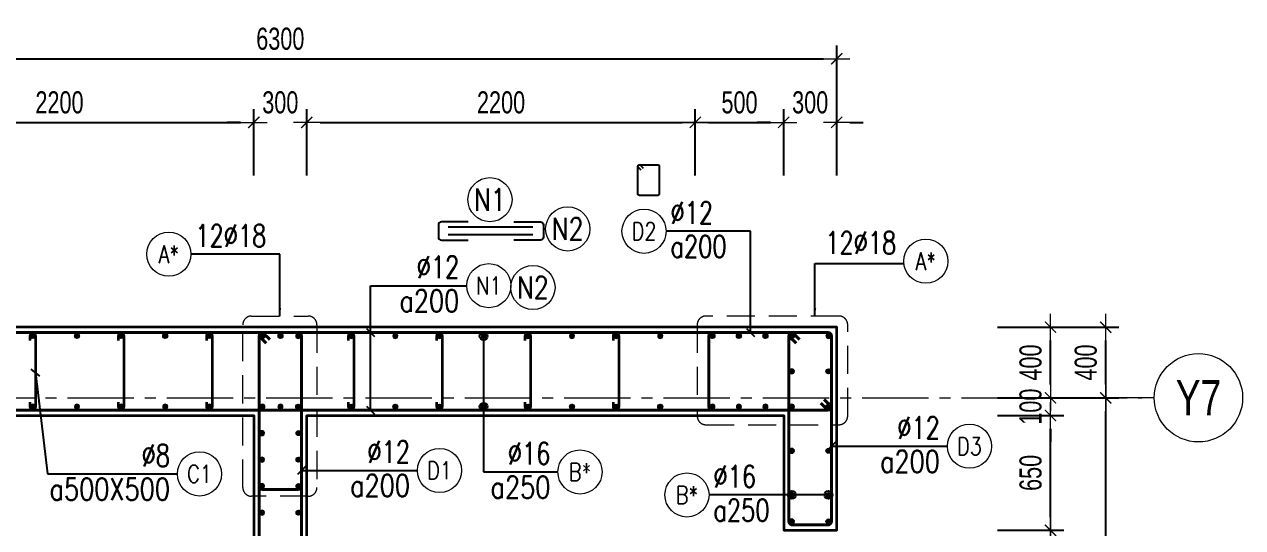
# Model space of a CAD drawing. Header units: millimetres. Extents: x 988833 to 1318015, y -9365 to 47591.
# Drawn here: x 1110503 to 1117400, y 44274 to 47124 of the extents above; entities that cross this region are included whole.
import ezdxf
from ezdxf.enums import TextEntityAlignment as Align

# ---------------------------------------------------------------- set-up
doc = ezdxf.new("R2010")
doc.units = ezdxf.units.MM
doc.header["$MEASUREMENT"] = 0
for name, pattern in [('HIDDEN', [9.525, 6.35, -3.175]), ('HIDDEN2', [4.7625, 3.175, -1.5875]), ('OF_Grid_1$0$CENTER2', [1.125, 0.75, -0.125, 0.125, -0.125])]:
    doc.linetypes.add(name, pattern=pattern)
doc.layers.get('0').update_dxf_attribs({"lineweight": 20})
doc.layers.get('Defpoints').update_dxf_attribs({"color": 151, "lineweight": 9})
doc.layers.add('Hidden', color=9, linetype='HIDDEN')
doc.layers.add('Ligature', color=1, linetype='Continuous')
for name, color, linetype, lineweight in [('KC-LEADER', 153, 'Continuous', 18), ('KC-THEP', 6, 'Continuous', 40), ('NDC_S_DIM', 1, 'Continuous', 15), ('NDC_S_HIDDEN', 8, 'HIDDEN2', 13), ('NDC_S_LEADER', 1, 'Continuous', 15), ('NDC_S_REBAR', 4, 'Continuous', 35), ('NDC_S_STIRRUP', 4, 'Continuous', 40), ('NDC_S_VN TEXT', 7, 'Continuous', 20), ('NDC_S_WALL', 6, 'Continuous', 35), ('OF_Grid_1$0$NDC_S_AXIS', 5, 'OF_Grid_1$0$CENTER2', 13), ('OF_Grid_1$0$NDC_S_SYMBOL', 1, 'Continuous', 15), ('OF_Grid_1$0$NDC_S_TEXT SYMBOL', 7, 'Continuous', 20)]:
    doc.layers.add(name, color=color, linetype=linetype, lineweight=lineweight)
doc.styles.add('NDC_DIM', font='', dxfattribs={"width": 0.75})
doc.styles.add('NDC_EN TXT', font='romans.shx', dxfattribs={"width": 0.8})
doc.styles.add('OF_Grid_1$0$NDC_ANNO', font='', dxfattribs={"width": 0.8})
doc.styles.get('NDC_DIM').set_extended_font_data('Dotum')
doc.styles.get('OF_Grid_1$0$NDC_ANNO').set_extended_font_data('Dotum')
doc.dimstyles.new('NDC_dim_30', dxfattribs={"dimscale": 30, "dimtxt": 2.5, "dimasz": 1.5, "dimexe": 1.5, "dimexo": 2.5, "dimgap": 1, "dimtad": 1, "dimdec": 0, "dimzin": 0, "dimdsep": 46, "dimtxsty": 'NDC_DIM', "dimblk": 'DIMMARK', "dimcen": 0.09, "dimdle": 1.2, "dimclrd": 1, "dimclre": 1, "dimclrt": 3, "dimadec": 0, "dimazin": 0, "dimtfac": 1, "dimtdec": 0, "dimtix": 1, "dimtofl": 0, "dimtmove": 0, "dimatfit": 3, "dimfxl": 6, "dimfxlon": 1, "dimtolj": 1, "dimtzin": 0, "dimarcsym": 0})
doc.dimstyles.new('NDC_dim_50', dxfattribs={"dimscale": 50, "dimtxt": 2.5, "dimasz": 1.5, "dimexe": 1.5, "dimexo": 2.5, "dimgap": 1, "dimtad": 1, "dimdec": 0, "dimzin": 0, "dimdsep": 46, "dimtxsty": 'NDC_DIM', "dimblk": 'DIMMARK', "dimcen": 0.09, "dimdle": 1.2, "dimclrd": 1, "dimclre": 1, "dimclrt": 3, "dimadec": 0, "dimazin": 0, "dimtfac": 1, "dimtdec": 0, "dimtix": 1, "dimtofl": 0, "dimtmove": 0, "dimatfit": 3, "dimfxl": 6, "dimfxlon": 1, "dimtolj": 1, "dimtzin": 0, "dimarcsym": 0})

# ---------------------------------------------------------------- blocks, each defined once
blk = doc.blocks.new('THEP')
at = {"layer": 'KC-LEADER', "color": 6}
blk.add_circle((0, 0), 14, dxfattribs=at)
at = {"layer": 'KC-THEP'}
for p, q in [((-14, 0), (14, 0)), ((9.9, 9.9), (-9.9, -9.9)), ((-9.9, 9.9), (9.9, -9.9)), ((0, 14), (0, -14))]:
    blk.add_line(p, q, dxfattribs=at)
blk = doc.blocks.new('DIMMARK')
at = {"layer": 'NDC_S_DIM', "color": 1}
blk.add_line((-1.5, 0), (1, 0), dxfattribs=at)
at = {"layer": 'NDC_S_DIM', "color": 2, "const_width": 0.1}
blk.add_lwpolyline([(-0.424, -0.424), (0.424, 0.424)], dxfattribs=at)
blk = doc.blocks.new('*U10')
blk.add_circle((2.5, 0), 2.5)
at = {"layer": 'NDC_S_VN TEXT', "color": 3, "style": 'NDC_EN TXT'}
for tag, width, p in [('DK2', 0.75, (-0.85, 0.85)), ('KC2', 0.8, (-0.85, -2.97))]:
    blk.add_attdef(tag, text='', height=2.5, dxfattribs=dict(at, width=width)).set_placement(p, align=Align.RIGHT)
at = {"layer": 'NDC_S_VN TEXT', "color": 7, "style": 'NDC_EN TXT', "width": 0.8}
blk.add_attdef('SH3', text='', height=2, dxfattribs=at).set_placement((2.5, 0), align=Align.MIDDLE)
blk = doc.blocks.new('*U11')
blk.add_circle((-2.5, 0), 2.5)
at = {"layer": 'NDC_S_VN TEXT', "color": 3, "style": 'NDC_EN TXT', "width": 0.75}
for tag, p in [('DK1', (0.5, 0.85)), ('KC1', (0.5, -2.97))]:
    blk.add_attdef(tag, p, '', height=2.5, dxfattribs=at)
at = {"layer": 'NDC_S_VN TEXT', "color": 7, "style": 'NDC_EN TXT', "width": 0.8}
blk.add_attdef('SH2', text='', height=2, dxfattribs=at).set_placement((-2.5, 0), align=Align.MIDDLE)
blk = doc.blocks.new('A$C7BC65A55')
at = {"layer": 'Ligature'}
for p, q in [((-15.2, 372, 0), (-15.2, 38.5, 0)), ((15.2, 372, 0), (15.2, 38.5, 0))]:
    blk.add_line(p, q, dxfattribs=at)
for points in [[(-36.2, 296.5), (-36.2, 400.9, -0.414214), (-24, 413.1), (24, 413.1, -0.414214), (36.2, 400.9), (36.2, 296.5)], [(-36.2, 116.5), (-36.2, 12.2, 0.414214), (-24, 0), (24, 0, 0.414214), (36.2, 12.2), (36.2, 116.5)]]:
    blk.add_lwpolyline(points, format="xyb", dxfattribs=at)
blk = doc.blocks.new('*U13')
blk.add_circle((-2.5, 0), 2.5)
at = {"layer": 'NDC_S_VN TEXT', "color": 3, "style": 'NDC_EN TXT', "width": 0.75}
blk.add_attdef('DK1', (0.5, 0.85), '', height=2.5, dxfattribs=at)
at = {"layer": 'NDC_S_VN TEXT', "color": 7, "style": 'NDC_EN TXT', "width": 0.8}
blk.add_attdef('SH2', text='', height=2, dxfattribs=at).set_placement((-2.5, 0), align=Align.MIDDLE)
blk = doc.blocks.new('*D561')
at = {"layer": 'Defpoints', "color": 0, "transparency": 16777216}
for p in [(1111801.7, 46569.4), (1109601.5, 46332.7), (1111801.7, 44909.5)]:
    blk.add_point(p, dxfattribs=at)
at = {"layer": 'NDC_S_DIM', "color": 1, "lineweight": -2, "transparency": 16777216}
for p, q in [((1109601.5, 46457.7), (1109601.5, 46644.4)), ((1111801.7, 46269.4), (1111801.7, 46644.4)), ((1109676.5, 46569.4), (1111726.7, 46569.4))]:
    blk.add_line(p, q, dxfattribs=at)
at = {"layer": 'NDC_S_DIM', "color": 1, "lineweight": -2, "transparency": 16777216, "xscale": 75, "yscale": 75, "zscale": 75, "rotation": 180}
blk.add_blockref('DIMMARK', (1109601.5, 46569.4), dxfattribs=at)
at = {"layer": 'NDC_S_DIM', "color": 1, "lineweight": -2, "transparency": 16777216, "xscale": 75, "yscale": 75, "zscale": 75}
blk.add_blockref('DIMMARK', (1111801.7, 46569.4), dxfattribs=at)
at = {"layer": 'NDC_S_DIM', "color": 3, "transparency": 16777216, "insert": (1110701.6, 46682), "char_height": 125, "attachment_point": 5, "style": 'NDC_DIM'}
blk.add_mtext('\\A1;2200', dxfattribs=at)
blk = doc.blocks.new('*D548')
at = {"layer": 'Defpoints', "color": 0, "transparency": 16777216}
for p in [(1112101.7, 46569.4), (1111801.7, 44909.5), (1112101.7, 44909.5)]:
    blk.add_point(p, dxfattribs=at)
at = {"layer": 'NDC_S_DIM', "color": 1, "lineweight": -2, "transparency": 16777216}
for p, q in [((1111801.7, 46269.4), (1111801.7, 46644.4)), ((1112101.7, 46269.4), (1112101.7, 46644.4)), ((1111726.7, 46569.4), (1111651.7, 46569.4)), ((1112176.7, 46569.4), (1112251.7, 46569.4))]:
    blk.add_line(p, q, dxfattribs=at)
at = {"layer": 'NDC_S_DIM', "color": 1, "lineweight": -2, "transparency": 16777216, "xscale": 75, "yscale": 75, "zscale": 75}
blk.add_blockref('DIMMARK', (1111801.7, 46569.4), dxfattribs=at)
at = {"layer": 'NDC_S_DIM', "color": 1, "lineweight": -2, "transparency": 16777216, "xscale": 75, "yscale": 75, "zscale": 75, "rotation": 180}
blk.add_blockref('DIMMARK', (1112101.7, 46569.4), dxfattribs=at)
at = {"layer": 'NDC_S_DIM', "color": 3, "transparency": 16777216, "insert": (1111951.7, 46682), "char_height": 125, "attachment_point": 5, "style": 'NDC_DIM'}
blk.add_mtext('\\A1;300', dxfattribs=at)
blk = doc.blocks.new('*D549')
at = {"layer": 'Defpoints', "color": 0, "transparency": 16777216}
for p in [(1114301.4, 46569.4), (1112101.7, 44909.5), (1114301.4, 44961.1)]:
    blk.add_point(p, dxfattribs=at)
at = {"layer": 'NDC_S_DIM', "color": 1, "lineweight": -2, "transparency": 16777216}
for p, q in [((1112101.7, 46269.4), (1112101.7, 46644.4)), ((1114301.4, 46269.4), (1114301.4, 46644.4)), ((1112176.7, 46569.4), (1114226.4, 46569.4))]:
    blk.add_line(p, q, dxfattribs=at)
at = {"layer": 'NDC_S_DIM', "color": 1, "lineweight": -2, "transparency": 16777216, "xscale": 75, "yscale": 75, "zscale": 75, "rotation": 180}
blk.add_blockref('DIMMARK', (1112101.7, 46569.4), dxfattribs=at)
at = {"layer": 'NDC_S_DIM', "color": 1, "lineweight": -2, "transparency": 16777216, "xscale": 75, "yscale": 75, "zscale": 75}
blk.add_blockref('DIMMARK', (1114301.4, 46569.4), dxfattribs=at)
at = {"layer": 'NDC_S_DIM', "color": 3, "transparency": 16777216, "insert": (1113201.5, 46682), "char_height": 125, "attachment_point": 5, "style": 'NDC_DIM'}
blk.add_mtext('\\A1;2200', dxfattribs=at)
blk = doc.blocks.new('*D550')
at = {"layer": 'Defpoints', "color": 0, "transparency": 16777216}
for p in [(1114801.7, 46569.4), (1114301.4, 44961.1), (1114801.7, 44909.5)]:
    blk.add_point(p, dxfattribs=at)
at = {"layer": 'NDC_S_DIM', "color": 1, "lineweight": -2, "transparency": 16777216}
for p, q in [((1114301.4, 46269.4), (1114301.4, 46644.4)), ((1114801.7, 46269.4), (1114801.7, 46644.4)), ((1114376.4, 46569.4), (1114726.7, 46569.4))]:
    blk.add_line(p, q, dxfattribs=at)
at = {"layer": 'NDC_S_DIM', "color": 1, "lineweight": -2, "transparency": 16777216, "xscale": 75, "yscale": 75, "zscale": 75, "rotation": 180}
blk.add_blockref('DIMMARK', (1114301.4, 46569.4), dxfattribs=at)
at = {"layer": 'NDC_S_DIM', "color": 1, "lineweight": -2, "transparency": 16777216, "xscale": 75, "yscale": 75, "zscale": 75}
blk.add_blockref('DIMMARK', (1114801.7, 46569.4), dxfattribs=at)
at = {"layer": 'NDC_S_DIM', "color": 3, "transparency": 16777216, "insert": (1114551.5, 46682), "char_height": 125, "attachment_point": 5, "style": 'NDC_DIM'}
blk.add_mtext('\\A1;500', dxfattribs=at)
blk = doc.blocks.new('*D551')
at = {"layer": 'Defpoints', "color": 0, "transparency": 16777216}
for p in [(1115101.7, 46569.4), (1115101.7, 45409.5), (1114801.7, 44909.5)]:
    blk.add_point(p, dxfattribs=at)
at = {"layer": 'NDC_S_DIM', "color": 1, "lineweight": -2, "transparency": 16777216}
for p, q in [((1114801.7, 46269.4), (1114801.7, 46644.4)), ((1115101.7, 46269.4), (1115101.7, 46644.4)), ((1114726.7, 46569.4), (1114651.7, 46569.4)), ((1115176.7, 46569.4), (1115251.7, 46569.4))]:
    blk.add_line(p, q, dxfattribs=at)
at = {"layer": 'NDC_S_DIM', "color": 1, "lineweight": -2, "transparency": 16777216, "xscale": 75, "yscale": 75, "zscale": 75}
blk.add_blockref('DIMMARK', (1114801.7, 46569.4), dxfattribs=at)
at = {"layer": 'NDC_S_DIM', "color": 1, "lineweight": -2, "transparency": 16777216, "xscale": 75, "yscale": 75, "zscale": 75, "rotation": 180}
blk.add_blockref('DIMMARK', (1115101.7, 46569.4), dxfattribs=at)
at = {"layer": 'NDC_S_DIM', "color": 3, "transparency": 16777216, "insert": (1114951.7, 46682), "char_height": 125, "attachment_point": 5, "style": 'NDC_DIM'}
blk.add_mtext('\\A1;300', dxfattribs=at)
blk = doc.blocks.new('*D552')
at = {"layer": 'Defpoints', "color": 0, "transparency": 16777216}
for p in [(1115101.7, 46929.8), (1108801.7, 45409.5), (1115101.7, 45409.5)]:
    blk.add_point(p, dxfattribs=at)
at = {"layer": 'NDC_S_DIM', "color": 1, "lineweight": -2, "transparency": 16777216}
for p, q in [((1108801.7, 46629.8), (1108801.7, 47004.8)), ((1115101.7, 46629.8), (1115101.7, 47004.8)), ((1108876.7, 46929.8), (1115026.7, 46929.8))]:
    blk.add_line(p, q, dxfattribs=at)
at = {"layer": 'NDC_S_DIM', "color": 1, "lineweight": -2, "transparency": 16777216, "xscale": 75, "yscale": 75, "zscale": 75, "rotation": 180}
blk.add_blockref('DIMMARK', (1108801.7, 46929.8), dxfattribs=at)
at = {"layer": 'NDC_S_DIM', "color": 1, "lineweight": -2, "transparency": 16777216, "xscale": 75, "yscale": 75, "zscale": 75}
blk.add_blockref('DIMMARK', (1115101.7, 46929.8), dxfattribs=at)
at = {"layer": 'NDC_S_DIM', "color": 3, "transparency": 16777216, "insert": (1111951.7, 47042.3), "char_height": 125, "attachment_point": 5, "style": 'NDC_DIM'}
blk.add_mtext('\\A1;6300', dxfattribs=at)
blk = doc.blocks.new('*U9')
blk.add_circle((2.5, 0), 2.5)
at = {"layer": 'NDC_S_VN TEXT', "color": 3, "style": 'NDC_EN TXT', "width": 0.75}
blk.add_attdef('DK2', text='', height=2.5, dxfattribs=at).set_placement((-0.85, 0.85), align=Align.RIGHT)
at = {"layer": 'NDC_S_VN TEXT', "color": 7, "style": 'NDC_EN TXT', "width": 0.8}
blk.add_attdef('SH3', text='', height=2, dxfattribs=at).set_placement((2.5, 0), align=Align.MIDDLE)
blk = doc.blocks.new('*D538')
at = {"layer": 'Defpoints', "color": 0, "ltscale": 200, "transparency": 16777216}
for p in [(1115101.7, 45409.5), (1116312.4, 45409.5), (1115101.7, 45009.5)]:
    blk.add_point(p, dxfattribs=at)
at = {"layer": 'NDC_S_DIM', "color": 1, "lineweight": -2, "ltscale": 200, "transparency": 16777216}
for p, q in [((1116012.4, 45409.5), (1116387.4, 45409.5)), ((1116312.4, 45084.5), (1116312.4, 45334.5)), ((1116012.4, 45009.5), (1116387.4, 45009.5))]:
    blk.add_line(p, q, dxfattribs=at)
at = {"layer": 'NDC_S_DIM', "color": 1, "lineweight": -2, "ltscale": 200, "transparency": 16777216, "xscale": 75, "yscale": 75, "zscale": 75}
for p, rotation in [((1116312.4, 45409.5), 90), ((1116312.4, 45009.5), 270)]:
    blk.add_blockref('DIMMARK', p, dxfattribs=dict(at, rotation=rotation))
at = {"layer": 'NDC_S_DIM', "color": 3, "ltscale": 200, "transparency": 16777216, "insert": (1116199.8, 45209.5), "char_height": 125, "attachment_point": 5, "rotation": 90, "style": 'NDC_DIM'}
blk.add_mtext('\\A1;400', dxfattribs=at)
blk = doc.blocks.new('*D542')
at = {"layer": 'Defpoints', "color": 0, "ltscale": 200, "transparency": 16777216}
for p in [(1115101.7, 45009.5), (1116625, 45009.5), (1115101.7, 33409.7)]:
    blk.add_point(p, dxfattribs=at)
at = {"layer": 'NDC_S_DIM', "color": 1, "lineweight": -2, "ltscale": 200, "transparency": 16777216}
for p, q in [((1116325, 45009.5), (1116700, 45009.5)), ((1116625, 33484.7), (1116625, 44934.5)), ((1116325, 33409.7), (1116700, 33409.7))]:
    blk.add_line(p, q, dxfattribs=at)
at = {"layer": 'NDC_S_DIM', "color": 1, "lineweight": -2, "ltscale": 200, "transparency": 16777216, "xscale": 75, "yscale": 75, "zscale": 75}
for p, rotation in [((1116625, 45009.5), 90), ((1116625, 33409.7), 270)]:
    blk.add_blockref('DIMMARK', p, dxfattribs=dict(at, rotation=rotation))
at = {"layer": 'NDC_S_DIM', "color": 3, "ltscale": 200, "transparency": 16777216, "insert": (1116512.4, 39209.6), "char_height": 125, "attachment_point": 5, "rotation": 90, "style": 'NDC_DIM'}
blk.add_mtext('\\A1;11600', dxfattribs=at)
blk = doc.blocks.new('*D543')
at = {"layer": 'Defpoints', "color": 0, "ltscale": 200, "transparency": 16777216}
for p in [(1115101.7, 45409.5), (1116625, 45409.5), (1115101.7, 45009.5)]:
    blk.add_point(p, dxfattribs=at)
at = {"layer": 'NDC_S_DIM', "color": 1, "lineweight": -2, "ltscale": 200, "transparency": 16777216}
for p, q in [((1116325, 45409.5), (1116700, 45409.5)), ((1116625, 45084.5), (1116625, 45334.5)), ((1116325, 45009.5), (1116700, 45009.5))]:
    blk.add_line(p, q, dxfattribs=at)
at = {"layer": 'NDC_S_DIM', "color": 1, "lineweight": -2, "ltscale": 200, "transparency": 16777216, "xscale": 75, "yscale": 75, "zscale": 75}
for p, rotation in [((1116625, 45409.5), 90), ((1116625, 45009.5), 270)]:
    blk.add_blockref('DIMMARK', p, dxfattribs=dict(at, rotation=rotation))
at = {"layer": 'NDC_S_DIM', "color": 3, "ltscale": 200, "transparency": 16777216, "insert": (1116512.4, 45209.5), "char_height": 125, "attachment_point": 5, "rotation": 90, "style": 'NDC_DIM'}
blk.add_mtext('\\A1;400', dxfattribs=at)
blk = doc.blocks.new('*U57')
at = {"layer": 'OF_Grid_1$0$NDC_S_SYMBOL'}
blk.add_line((-5, 0), (-9, 0), dxfattribs=at)
blk.add_circle((0, 0), 5, dxfattribs=at)
at = {"layer": 'OF_Grid_1$0$NDC_S_TEXT SYMBOL', "color": 7, "style": 'OF_Grid_1$0$NDC_ANNO', "width": 0.8}
blk.add_attdef('GRID', text='', height=4, rotation=90, dxfattribs=at).set_placement((0, 0), align=Align.MIDDLE)
blk = doc.blocks.new('*D571')
at = {"layer": 'Defpoints', "color": 0, "ltscale": 200, "transparency": 16777216}
for p in [(1115048, 44259.5), (1116312.4, 44259.5), (1115048, 42859.5)]:
    blk.add_point(p, dxfattribs=at)
at = {"layer": 'NDC_S_DIM', "color": 1, "lineweight": -2, "ltscale": 200, "transparency": 16777216}
for p, q in [((1116012.4, 44259.5), (1116387.4, 44259.5)), ((1116312.4, 42934.5), (1116312.4, 44184.5)), ((1116012.4, 42859.5), (1116387.4, 42859.5))]:
    blk.add_line(p, q, dxfattribs=at)
at = {"layer": 'NDC_S_DIM', "color": 1, "lineweight": -2, "ltscale": 200, "transparency": 16777216, "xscale": 75, "yscale": 75, "zscale": 75}
for p, rotation in [((1116312.4, 44259.5), 90), ((1116312.4, 42859.5), 270)]:
    blk.add_blockref('DIMMARK', p, dxfattribs=dict(at, rotation=rotation))
at = {"layer": 'NDC_S_DIM', "color": 3, "ltscale": 200, "transparency": 16777216, "insert": (1116199.8, 43559.5), "char_height": 125, "attachment_point": 5, "rotation": 90, "style": 'NDC_DIM'}
blk.add_mtext('\\A1;1400', dxfattribs=at)
blk = doc.blocks.new('*D572')
at = {"layer": 'Defpoints', "color": 0, "ltscale": 200, "transparency": 16777216}
for p in [(1114801.7, 44909.5), (1116312.4, 44909.5), (1115048, 44259.5)]:
    blk.add_point(p, dxfattribs=at)
at = {"layer": 'NDC_S_DIM', "color": 1, "lineweight": -2, "ltscale": 200, "transparency": 16777216}
for p, q in [((1116012.4, 44909.5), (1116387.4, 44909.5)), ((1116312.4, 44334.5), (1116312.4, 44834.5)), ((1116012.4, 44259.5), (1116387.4, 44259.5))]:
    blk.add_line(p, q, dxfattribs=at)
at = {"layer": 'NDC_S_DIM', "color": 1, "lineweight": -2, "ltscale": 200, "transparency": 16777216, "xscale": 75, "yscale": 75, "zscale": 75}
for p, rotation in [((1116312.4, 44909.5), 90), ((1116312.4, 44259.5), 270)]:
    blk.add_blockref('DIMMARK', p, dxfattribs=dict(at, rotation=rotation))
at = {"layer": 'NDC_S_DIM', "color": 3, "ltscale": 200, "transparency": 16777216, "insert": (1116199.8, 44584.5), "char_height": 125, "attachment_point": 5, "rotation": 90, "style": 'NDC_DIM'}
blk.add_mtext('\\A1;650', dxfattribs=at)
blk = doc.blocks.new('*D573')
at = {"layer": 'Defpoints', "color": 0, "ltscale": 200, "transparency": 16777216}
for p in [(1115101.7, 45009.5), (1116312.4, 45009.5), (1114801.7, 44909.5)]:
    blk.add_point(p, dxfattribs=at)
at = {"layer": 'NDC_S_DIM', "color": 1, "lineweight": -2, "ltscale": 200, "transparency": 16777216}
for p, q in [((1116312.4, 45084.5), (1116312.4, 45159.5)), ((1116012.4, 45009.5), (1116387.4, 45009.5)), ((1116012.4, 44909.5), (1116387.4, 44909.5)), ((1116312.4, 44834.5), (1116312.4, 44759.5))]:
    blk.add_line(p, q, dxfattribs=at)
at = {"layer": 'NDC_S_DIM', "color": 1, "lineweight": -2, "ltscale": 200, "transparency": 16777216, "xscale": 75, "yscale": 75, "zscale": 75}
for p, rotation in [((1116312.4, 45009.5), 270), ((1116312.4, 44909.5), 90)]:
    blk.add_blockref('DIMMARK', p, dxfattribs=dict(at, rotation=rotation))
at = {"layer": 'NDC_S_DIM', "color": 3, "ltscale": 200, "transparency": 16777216, "insert": (1116199.8, 44959.5), "char_height": 125, "attachment_point": 5, "rotation": 90, "style": 'NDC_DIM'}
blk.add_mtext('\\A1;100', dxfattribs=at)

msp = doc.modelspace()

# ---------------------------------------------------------------- linework, layer by layer
for centre in [(1113138.8, 46131.7), (1113578.9, 45965.9), (1113382.1, 45634.4)]:
    msp.add_circle(centre, 125)
at = {"layer": 'Ligature'}
msp.add_lwpolyline([(1113994.6, 46299.3), (1113978.6, 46315.3, -0.668179), (1113984.4, 46329.2), (1114089, 46329.2, -0.414214), (1114097.2, 46321), (1114097.2, 46163.9, -0.414214), (1114089, 46155.8), (1113984.4, 46155.8, -0.414214), (1113976.2, 46163.9), (1113976.2, 46321, -0.668179), (1113990.2, 46326.8), (1114006.1, 46310.9)], format="xyb", dxfattribs=at)
at = {"layer": 'NDC_S_HIDDEN', "ltscale": 50}
for points in [[(1111789.3, 45472.9), (1112109.2, 45472.9, -0.414214), (1112159.2, 45422.9), (1112159.2, 44502.1, -0.414214), (1112109.2, 44452.1), (1111789.3, 44452.1, -0.414214), (1111739.3, 44502.1), (1111739.3, 45422.9, -0.414214)], [(1115114.1, 45472.9), (1114361.8, 45472.9, 0.414214), (1114311.8, 45422.9), (1114311.8, 44907.1, 0.414214), (1114361.8, 44857.1), (1115114.1, 44857.1, 0.414214), (1115164.1, 44907.1), (1115164.1, 45422.9, 0.414214)]]:
    msp.add_lwpolyline(points, format="xyb", close=True, dxfattribs=at)
at = {"layer": 'NDC_S_REBAR'}
for points in [[(1110535.5, 45334.5), (1110535.5, 45359.5, -1), (1110565.5, 45359.5), (1110565.5, 44959.5, -1), (1110535.5, 44959.5), (1110535.5, 44984.5)], [(1111035.5, 45334.5), (1111035.5, 45359.5, -1), (1111065.5, 45359.5), (1111065.5, 44959.5, -1), (1111035.5, 44959.5), (1111035.5, 44984.5)], [(1111535.5, 45334.5), (1111535.5, 45359.5, -1), (1111565.5, 45359.5), (1111565.5, 44959.5, -1), (1111535.5, 44959.5), (1111535.5, 44984.5)], [(1112337.9, 45334.5), (1112337.9, 45359.5, -1), (1112367.9, 45359.5), (1112367.9, 44959.5, -1), (1112337.9, 44959.5), (1112337.9, 44984.5)], [(1112837.9, 45334.5), (1112837.9, 45359.5, -1), (1112867.9, 45359.5), (1112867.9, 44959.5, -1), (1112837.9, 44959.5), (1112837.9, 44984.5)], [(1113337.9, 45334.5), (1113337.9, 45359.5, -1), (1113367.9, 45359.5), (1113367.9, 44959.5, -1), (1113337.9, 44959.5), (1113337.9, 44984.5)], [(1113837.9, 45334.5), (1113837.9, 45359.5, -1), (1113867.9, 45359.5), (1113867.9, 44959.5, -1), (1113837.9, 44959.5), (1113837.9, 44984.5)]]:
    msp.add_lwpolyline(points, format="xyb", dxfattribs=at)
at = {"layer": 'NDC_S_STIRRUP'}
for points in [[(1115011.7, 44979.5), (1115051.7, 44939.5, 0.414214), (1115071.7, 44959.5), (1115071.7, 45359.5, 0.414214), (1115051.7, 45379.5), (1108851.7, 45379.5, 0.414214), (1108831.7, 45359.5), (1108831.7, 44959.5, 0.414214), (1108851.7, 44939.5), (1115051.7, 44939.5, 0.414214), (1115071.7, 44959.5), (1115031.7, 44999.5)], [(1111871.7, 33099.5), (1111831.7, 33059.5, 0.414214), (1111851.7, 33039.5), (1112051.7, 33039.5, 0.414214), (1112071.7, 33059.5), (1112071.7, 45359.5, 0.414214), (1112051.7, 45379.5), (1111851.7, 45379.5, 0.414214), (1111831.7, 45359.5), (1111831.7, 33059.5, 0.414214), (1111851.7, 33039.5), (1111891.7, 33079.5)], [(1111871.7, 45319.5), (1111831.7, 45359.5, -0.414214), (1111851.7, 45379.5), (1112051.7, 45379.5, -0.414214), (1112071.7, 45359.5), (1112071.7, 44510.8, -0.414214), (1112051.7, 44490.8), (1111851.7, 44490.8, -0.414214), (1111831.7, 44510.8), (1111831.7, 45359.5, -0.414214), (1111851.7, 45379.5), (1111891.7, 45339.5)], [(1115011.7, 44979.5), (1115051.7, 44939.5, 0.414214), (1115071.7, 44959.5), (1115071.7, 45359.5, 0.414214), (1115051.7, 45379.5), (1114398.2, 45379.5, 0.414214), (1114378.2, 45359.5), (1114378.2, 44959.5, 0.414214), (1114398.2, 44939.5), (1115051.7, 44939.5, 0.414214), (1115071.7, 44959.5), (1115031.7, 44999.5)], [(1114871.7, 45319.5), (1114831.7, 45359.5, -0.414214), (1114851.7, 45379.5), (1115051.7, 45379.5, -0.414214), (1115071.7, 45359.5), (1115071.7, 44309.5, -0.414214), (1115051.7, 44289.5), (1114851.7, 44289.5, -0.414214), (1114831.7, 44309.5), (1114831.7, 45359.5, -0.414214), (1114851.7, 45379.5), (1114891.7, 45339.5)]]:
    msp.add_lwpolyline(points, format="xyb", dxfattribs=at)
at = {"layer": 'NDC_S_WALL'}
msp.add_lwpolyline([(1109101.7, 44259.5), (1109101.7, 44909.5), (1111801.7, 44909.5), (1111801.7, 33509.5), (1109101.7, 33509.5), (1109101.7, 34159.5), (1108801.7, 34159.5), (1108801.7, 33009.5), (1115101.7, 33009.5), (1115101.7, 33009.5), (1115101.7, 34159.5), (1114801.7, 34159.5), (1114801.7, 33509.5), (1114801.7, 33509.5), (1112101.7, 33509.5), (1112101.7, 44909.5), (1114801.7, 44909.5), (1114801.7, 44909.5), (1114801.7, 44259.5), (1115101.7, 44259.5), (1115101.7, 45409.5), (1115101.7, 45409.5), (1108801.7, 45409.5), (1108801.7, 44259.5)], dxfattribs=at)
at = {"layer": 'OF_Grid_1$0$NDC_S_AXIS', "ltscale": 500}
msp.add_line((1106809.2, 45009.5), (1116830.6, 45009.5), dxfattribs=at)

# ---------------------------------------------------------------- block references
at = {"layer": 'Hidden', "xscale": 1.44, "yscale": 1.44, "zscale": 1.44, "rotation": 270}
msp.add_blockref('A$C7BC65A55', (1112846.7, 45954.1, 0), dxfattribs=at)
at = {"layer": 'KC-THEP'}
for p, rotation in [((1110550.5, 45359.5), 189.6685644363809), ((1110800.5, 45359.5), 189.6685644363809), ((1111050.5, 45359.5), 189.6685644363809), ((1111300.5, 45359.5), 189.6685644363809), ((1111550.5, 45359.5), 189.6685644363809), ((1111850.5, 45359.5), 189.6685644363809), ((1111952.6, 45359.5), 189.6685644363809), ((1114398.2, 45359.5), 189.6685644363809), ((1114548.2, 45359.5), 189.6685644363809), ((1114698.2, 45359.5), 189.6685644363809), ((1114848.2, 45359.5), 189.6685644363809), ((1115055.2, 45159.6), 9.66856443638095), ((1112052.9, 44959.5), 9.668564436380946), ((1112352.9, 44959.5), 9.668564436380946), ((1112602.9, 44959.5), 9.668564436380946), ((1112852.9, 44959.5), 9.668564436380946), ((1113102.9, 44959.5), 9.668564436380946), ((1113352.9, 44959.5), 9.668564436380946), ((1113602.9, 44959.5), 9.668564436380946), ((1113852.9, 44959.5), 9.668564436380946), ((1114102.9, 44959.5), 9.668564436380946), ((1115055.2, 44959.5), 9.66856443638095), ((1112055.2, 44809.5), 9.66856443638095), ((1115055.2, 44709.5), 9.668564436380946), ((1112055.2, 44659.5), 9.66856443638095), ((1112055.2, 44509.5), 9.66856443638095), ((1115055.2, 44459.5), 9.668564436380946), ((1112055.2, 44359.5), 9.66856443638095), ((1115055.2, 44309.5), 9.668564436380946)]:
    msp.add_blockref('THEP', p, dxfattribs=dict(at, rotation=rotation))
at = {"layer": 'KC-THEP', "xscale": -1}
for p, rotation in [((1112052.9, 45359.5), 170.331435563619), ((1112352.9, 45359.5), 170.331435563619), ((1112602.9, 45359.5), 170.331435563619), ((1112852.9, 45359.5), 170.331435563619), ((1113102.9, 45359.5), 170.331435563619), ((1113352.9, 45359.5), 170.331435563619), ((1113602.9, 45359.5), 170.331435563619), ((1113852.9, 45359.5), 170.331435563619), ((1114102.9, 45359.5), 170.331435563619), ((1115055.2, 45359.5), 170.331435563619), ((1114848.2, 45159.6), 350.3314355636191), ((1110550.5, 44959.5), 350.3314355636191), ((1110800.5, 44959.5), 350.3314355636191), ((1111050.5, 44959.5), 350.3314355636191), ((1111300.5, 44959.5), 350.3314355636191), ((1111550.5, 44959.5), 350.3314355636191), ((1111850.5, 44959.5), 350.3314355636191), ((1111952.6, 44959.5), 350.3314355636191), ((1114398.2, 44959.5), 350.3314355636191), ((1114548.2, 44959.5), 350.3314355636191), ((1114698.2, 44959.5), 350.3314355636191), ((1114848.2, 44959.5), 350.3314355636191), ((1111848.2, 44809.5), 350.3314355636191), ((1114848.2, 44709.5), 350.3314355636191), ((1111848.2, 44659.5), 350.3314355636191), ((1111848.2, 44509.5), 350.3314355636191), ((1114848.2, 44459.5), 350.3314355636191), ((1111848.2, 44359.5), 350.3314355636191), ((1114848.2, 44309.5), 350.3314355636191)]:
    msp.add_blockref('THEP', p, dxfattribs=dict(at, rotation=rotation))
at = {"layer": 'NDC_S_VN TEXT', "xscale": 50, "yscale": 50, "zscale": 50}
for name, p, values in [('*U11', (1114135.9, 45952.7), {'SH2': 'D2', 'DK1': '%%C12', 'KC1': 'a200'}), ('*U13', (1111445.8, 45822.8), {'SH2': 'A*', 'DK1': '12%%C18'}), ('*U9', (1115481.5, 45783), {'SH3': 'A*', 'DK2': '12%%C18'}), ('*U10', (1113007.4, 45644.7), {'SH3': 'N1', 'DK2': '%%C12', 'KC2': 'a200'}), ('*U10', (1115728.4, 44735.3), {'SH3': 'D3', 'DK2': '%%C12', 'KC2': 'a200'}), ('*U10', (1112728.4, 44598.4), {'SH3': 'D1', 'DK2': '%%C12', 'KC2': 'a200'}), ('*U10', (1111369.7, 44578.6), {'SH3': 'C1', 'DK2': '%%c8', 'KC2': 'a500X500'}), ('*U10', (1113523.5, 44589.7), {'SH3': 'B*', 'DK2': '%%C16', 'KC2': 'a250'}), ('*U11', (1114379.2, 44459.5), {'SH2': 'B*', 'DK1': '%%C16', 'KC1': 'a250'})]:
    msp.add_blockref(name, p, dxfattribs=at).add_auto_attribs(values)
at = {"layer": 'OF_Grid_1$0$NDC_S_AXIS'}
ref = msp.add_blockref('*U57', (1117150, 45009.7), dxfattribs=dict(at, xscale=50, yscale=50, zscale=50))
ref.add_attrib('GRID', 'Y7', dxfattribs={"layer": 'OF_Grid_1$0$NDC_S_TEXT SYMBOL', "color": 7, "height": 200, "style": 'OF_Grid_1$0$NDC_ANNO', "width": 0.8}).set_placement((1117150, 45009.7), align=Align.MIDDLE)

# ---------------------------------------------------------------- texts
at = {"layer": 'NDC_S_VN TEXT', "color": 7, "style": 'NDC_EN TXT', "width": 0.8}
for tag, p in [('N1', (1113138.8, 46131.7)), ('N2', (1113578.9, 45965.9)), ('N2', (1113382.1, 45634.4))]:
    msp.add_attdef(tag, text='3', height=125, dxfattribs=at).set_placement(p, align=Align.MIDDLE)

# ---------------------------------------------------------------- dimensions: what is measured, and where the dimension line sits
at = {"layer": 'NDC_S_DIM'}
dim = msp.add_linear_dim(base=(1115101.7, 46929.8), p1=(1108801.7, 45409.5), p2=(1115101.7, 45409.5), dimstyle='NDC_dim_50', dxfattribs=at)
dim.commit()
dim.dimension.update_dxf_attribs({"geometry": '*D552', "text_midpoint": (1111951.7, 47042.3)})
for base, p1, p2, picture, middle in [((1111801.7, 46569.4), (1109601.5, 46332.7), (1111801.7, 44909.5), '*D561', (1110701.6, 46682)), ((1112101.7, 46569.4), (1111801.7, 44909.5), (1112101.7, 44909.5), '*D548', (1111951.7, 46682)), ((1114301.4, 46569.4), (1112101.7, 44909.5), (1114301.4, 44961.1), '*D549', (1113201.5, 46682)), ((1114801.7, 46569.4), (1114301.4, 44961.1), (1114801.7, 44909.5), '*D550', (1114551.5, 46682)), ((1115101.7, 46569.4), (1114801.7, 44909.5), (1115101.7, 45409.5), '*D551', (1114951.7, 46682))]:
    dim = msp.add_linear_dim(base=base, p1=p1, p2=p2, dimstyle='NDC_dim_50', override={"dimtmove": 1}, dxfattribs=at)
    dim.commit()
    dim.dimension.update_dxf_attribs({"geometry": picture, "text_midpoint": middle})
at = {"layer": 'NDC_S_DIM', "ltscale": 200}
dim = msp.add_linear_dim(base=(1116312.4, 45409.5), p1=(1115101.7, 45009.5), p2=(1115101.7, 45409.5), angle=90, dimstyle='NDC_dim_50', override={"dimtmove": 1}, dxfattribs=at)
dim.commit()
dim.dimension.update_dxf_attribs({"geometry": '*D538', "text_midpoint": (1116312.4, 45209.5), "dimtype": 160})
for base, p1, p2, picture, middle in [((1116625, 45409.5), (1115101.7, 45009.5), (1115101.7, 45409.5), '*D543', (1116512.4, 45209.5)), ((1116312.4, 45009.5), (1114801.7, 44909.5), (1115101.7, 45009.5), '*D573', (1116199.8, 44959.5)), ((1116625, 45009.5), (1115101.7, 33409.7), (1115101.7, 45009.5), '*D542', (1116512.4, 39209.6)), ((1116312.4, 44909.5), (1115048, 44259.5), (1114801.7, 44909.5), '*D572', (1116199.8, 44584.5)), ((1116312.4, 44259.5), (1115048, 42859.5), (1115048, 44259.5), '*D571', (1116199.8, 43559.5))]:
    dim = msp.add_linear_dim(base=base, p1=p1, p2=p2, angle=90, dimstyle='NDC_dim_50', override={"dimtmove": 1}, dxfattribs=at)
    dim.commit()
    dim.dimension.update_dxf_attribs({"geometry": picture, "text_midpoint": middle})

# ---------------------------------------------------------------- leaders
at = {"layer": 'NDC_S_LEADER'}
for points, override in [([(1114614.3, 45379.5), (1114614.3, 45952.7), (1114135.9, 45952.7)], {"dimtad": 0, "dimldrblk": 'Oblique'}), ([(1111949.2, 45472.9), (1111949.2, 45822.8), (1111449.7, 45822.8)], {"dimgap": 1, "dimtad": 0}), ([(1114978.4, 45472.9), (1114978.4, 45770.7), (1115482.1, 45770.7)], {"dimtad": 0}), ([(1112462.6, 44939.5), (1112462.6, 45644.6), (1113007.4, 45644.6)], {"dimtad": 0, "dimldrblk": 'Oblique'}), ([(1112462.6, 45379.5), (1112462.6, 45644.6), (1113007.4, 45644.6)], {"dimtad": 0, "dimldrblk": 'Oblique'}), ([(1113102.9, 45359.5), (1113102.9, 44589.6), (1113523.5, 44589.6)], {"dimgap": 1, "dimtad": 0, "dimldrblk": 'Origin'}), ([(1110565.5, 45151.4), (1110633.7, 44578.6), (1111369.7, 44578.6)], {"dimtad": 0, "dimldrblk": 'Oblique'}), ([(1113102.9, 44959.5), (1113102.9, 44589.6), (1113523.5, 44589.6)], {"dimgap": 1, "dimtad": 0, "dimldrblk": 'Origin'}), ([(1115071.7, 44735.3), (1115728.4, 44735.3)], {"dimtad": 0, "dimldrblk": 'Oblique'}), ([(1112071.7, 44598.4), (1112728.4, 44598.4)], {"dimtad": 0, "dimldrblk": 'Oblique'}), ([(1115055.2, 44459.5), (1114379.2, 44459.5)], {"dimtad": 0, "dimldrblk": 'Origin'}), ([(1114848.2, 44459.5), (1114379.2, 44459.5)], {"dimtad": 0, "dimldrblk": 'Origin'})]:
    msp.add_leader(points, dimstyle='NDC_dim_30', override=override, dxfattribs=at)

doc.saveas('drawing.dxf')
